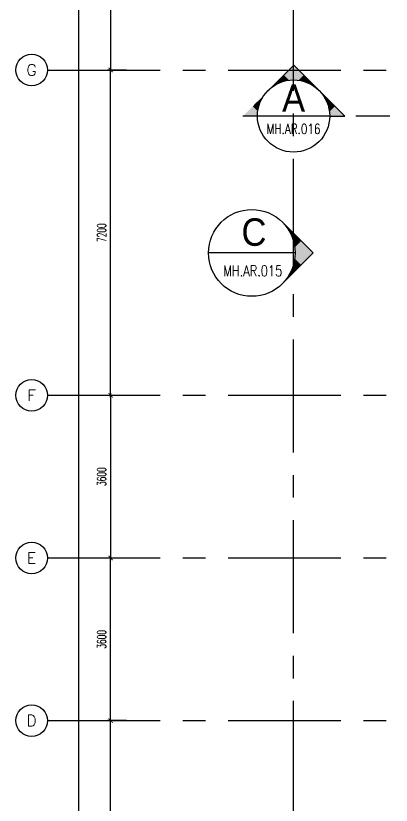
# Model space of a CAD drawing. Extents: x 417819.9 to 417911.9, y 43448 to 43539.2.
# Drawn here: x 417819.91 to 417828.22, y 43472.2 to 43489.67 of the extents above; entities that cross this region are included whole.
import ezdxf
from ezdxf.enums import TextEntityAlignment as Align

# ---------------------------------------------------------------- set-up
doc = ezdxf.new("R2010")
doc.units = 0
doc.header["$MEASUREMENT"] = 0
doc.header["$PDMODE"] = 3
doc.header["$PDSIZE"] = 0.1
doc.linetypes.add('2DASHES', pattern=[1.7, 0.75, -0.25, 0.1, -0.25, 0.1, -0.25])
doc.linetypes.add('CENTERX2', pattern=[4, 2.5, -0.5, 0.5, -0.5])
doc.layers.get('0').update_dxf_attribs({"linetype": 'CONTINUOUS'})
doc.layers.get('DEFPOINTS').update_dxf_attribs({"linetype": 'CONTINUOUS'})
for name, color, linetype in [('AX', 6, 'CONTINUOUS'), ('AX-CR', 2, 'CONTINUOUS'), ('AX-DIM', 4, 'CONTINUOUS'), ('AX-TXT', 4, 'CONTINUOUS'), ('AXES', 11, 'CENTERX2'), ('IND-ES', 6, 'CONTINUOUS'), ('IND-ES-L', 6, '2DASHES'), ('IND-ES-TXT', 4, 'CONTINUOUS'), ('SEC-MRK', 7, 'CONTINUOUS'), ('TXT1', 2, 'CONTINUOUS')]:
    doc.layers.add(name, color=color, linetype=linetype)
doc.styles.add('ROMANS', font='ROMANS.shx', dxfattribs={"width": 0.6})
doc.styles.add('S5', font='simplex.shx', dxfattribs={"width": 0.77})
doc.styles.add('TTXT', font='swisse.ttf', dxfattribs={"width": 0.6})
doc.dimstyles.new('STANDARD in', dxfattribs={"dimtxt": 0.2, "dimasz": 0.1, "dimexe": 0.07, "dimexo": 0.05, "dimgap": 0.1, "dimtad": 1, "dimdec": 0, "dimlfac": 1000, "dimzin": 0, "dimdsep": 46, "dimtxsty": 'ROMANS', "dimblk": 'ARCHTICK', "dimcen": 0.05, "dimdle": 0.05, "dimclrd": 4, "dimclre": 4, "dimclrt": 2, "dimadec": 0, "dimazin": 0, "dimtfac": 1, "dimtdec": 0, "dimtmove": 2, "dimatfit": 3, "dimfxl": 0, "dimtolj": 1, "dimtzin": 0, "dimarcsym": 0})

# ---------------------------------------------------------------- blocks, each defined once
blk = doc.blocks.new('_ARCHTICK')
at = {"color": 0, "linetype": 'ByBlock', "const_width": 0.15}
blk.add_lwpolyline([(-0.5, -0.5), (0.5, 0.5)], dxfattribs=at)
blk = doc.blocks.new('*D870')
at = {"layer": 'AX-DIM', "color": 4, "lineweight": -2}
for p, q in [((417831.157, 43525.944), (417821.235, 43525.944)), ((417821.305, 43466.574), (417821.305, 43525.994)), ((417831.157, 43466.624), (417821.235, 43466.624))]:
    blk.add_line(p, q, dxfattribs=at)
at = {"layer": 'DEFPOINTS', "color": 0}
for p in [(417821.305, 43525.944), (417831.207, 43525.944), (417831.207, 43466.624)]:
    blk.add_point(p, dxfattribs=at)
at = {"layer": 'AX-DIM', "color": 4, "lineweight": -2, "xscale": 0.1, "yscale": 0.1, "zscale": 0.1}
for p, rotation in [((417821.305, 43525.944), 90), ((417821.305, 43466.624), 270)]:
    blk.add_blockref('_ARCHTICK', p, dxfattribs=dict(at, rotation=rotation))
at = {"layer": 'AX-DIM', "color": 2, "insert": (417821.105, 43496.284), "char_height": 0.2, "attachment_point": 5, "rotation": 90, "style": 'ROMANS'}
blk.add_mtext('\\A1;59320', dxfattribs=at)
blk = doc.blocks.new('*D872')
at = {"layer": 'AX-DIM', "color": 4, "lineweight": -2}
for p, q in [((417822.355, 43474.074), (417821.935, 43474.074)), ((417822.005, 43466.824), (417822.005, 43474.124)), ((417822.355, 43466.874), (417821.935, 43466.874))]:
    blk.add_line(p, q, dxfattribs=at)
at = {"layer": 'DEFPOINTS', "color": 0}
for p in [(417822.005, 43474.074), (417822.405, 43474.074), (417822.405, 43466.874)]:
    blk.add_point(p, dxfattribs=at)
at = {"layer": 'AX-DIM', "color": 4, "lineweight": -2, "xscale": 0.1, "yscale": 0.1, "zscale": 0.1}
for p, rotation in [((417822.005, 43474.074), 90), ((417822.005, 43466.874), 270)]:
    blk.add_blockref('_ARCHTICK', p, dxfattribs=dict(at, rotation=rotation))
at = {"layer": 'AX-DIM', "color": 2, "insert": (417821.805, 43470.474), "char_height": 0.2, "attachment_point": 5, "rotation": 90, "style": 'ROMANS'}
blk.add_mtext('\\A1;7200', dxfattribs=at)
blk = doc.blocks.new('*D876')
at = {"layer": 'AX-DIM', "color": 4, "lineweight": -2}
for p, q in [((417822.005, 43481.224), (417822.005, 43488.524)), ((417822.355, 43488.474), (417821.935, 43488.474)), ((417822.355, 43481.274), (417821.935, 43481.274))]:
    blk.add_line(p, q, dxfattribs=at)
at = {"layer": 'DEFPOINTS', "color": 0}
for p in [(417822.005, 43488.474), (417822.405, 43488.474), (417822.405, 43481.274)]:
    blk.add_point(p, dxfattribs=at)
at = {"layer": 'AX-DIM', "color": 4, "lineweight": -2, "xscale": 0.1, "yscale": 0.1, "zscale": 0.1}
for p, rotation in [((417822.005, 43488.474), 90), ((417822.005, 43481.274), 270)]:
    blk.add_blockref('_ARCHTICK', p, dxfattribs=dict(at, rotation=rotation))
at = {"layer": 'AX-DIM', "color": 2, "insert": (417821.805, 43484.874), "char_height": 0.2, "attachment_point": 5, "rotation": 90, "style": 'ROMANS'}
blk.add_mtext('\\A1;7200', dxfattribs=at)
blk = doc.blocks.new('*D877')
at = {"layer": 'AX-DIM', "color": 4, "lineweight": -2}
for p, q in [((417822.355, 43477.674), (417821.935, 43477.674)), ((417822.005, 43474.024), (417822.005, 43477.724)), ((417822.355, 43474.074), (417821.935, 43474.074))]:
    blk.add_line(p, q, dxfattribs=at)
at = {"layer": 'DEFPOINTS', "color": 0}
for p in [(417822.005, 43477.674), (417822.405, 43477.674), (417822.405, 43474.074)]:
    blk.add_point(p, dxfattribs=at)
at = {"layer": 'AX-DIM', "color": 4, "lineweight": -2, "xscale": 0.1, "yscale": 0.1, "zscale": 0.1}
for p, rotation in [((417822.005, 43477.674), 90), ((417822.005, 43474.074), 270)]:
    blk.add_blockref('_ARCHTICK', p, dxfattribs=dict(at, rotation=rotation))
at = {"layer": 'AX-DIM', "color": 2, "insert": (417821.805, 43475.874), "char_height": 0.2, "attachment_point": 5, "rotation": 90, "style": 'ROMANS'}
blk.add_mtext('\\A1;3600', dxfattribs=at)
blk = doc.blocks.new('AXL')
at = {"layer": 'AX-CR'}
blk.add_circle((-350, 0), 350, dxfattribs=at)
at = {"layer": 'AX-TXT', "style": 'ROMANS'}
blk.add_attdef('AX', text='', height=250, dxfattribs=at).set_placement((-350, 0), align=Align.MIDDLE)
blk = doc.blocks.new('*D900')
at = {"layer": 'AX-DIM', "color": 4, "linetype": 'ByBlock', "lineweight": -2}
for p, q in [((417822.355, 43481.274), (417821.935, 43481.274)), ((417822.005, 43481.324), (417822.005, 43477.624)), ((417822.355, 43477.674), (417821.935, 43477.674))]:
    blk.add_line(p, q, dxfattribs=at)
at = {"layer": 'DEFPOINTS', "color": 0, "linetype": 'ByBlock'}
for p in [(417822.405, 43481.274), (417822.005, 43477.674), (417822.405, 43477.674)]:
    blk.add_point(p, dxfattribs=at)
at = {"layer": 'AX-DIM', "color": 4, "linetype": 'ByBlock', "lineweight": -2, "xscale": 0.1, "yscale": 0.1, "zscale": 0.1}
for p, rotation in [((417822.005, 43481.274), 90), ((417822.005, 43477.674), 270)]:
    blk.add_blockref('_ARCHTICK', p, dxfattribs=dict(at, rotation=rotation))
at = {"layer": 'AX-DIM', "color": 2, "linetype": 'ByBlock', "insert": (417821.805, 43479.474), "char_height": 0.2, "attachment_point": 5, "rotation": 90, "style": 'ROMANS'}
blk.add_mtext('\\A1;3600', dxfattribs=at)
blk = doc.blocks.new('*D901')
at = {"layer": 'AX-DIM', "color": 4, "linetype": 'ByBlock', "lineweight": -2}
for p, q in [((417822.355, 43494.474), (417821.935, 43494.474)), ((417822.005, 43494.524), (417822.005, 43488.424)), ((417822.355, 43488.474), (417821.935, 43488.474))]:
    blk.add_line(p, q, dxfattribs=at)
at = {"layer": 'DEFPOINTS', "color": 0, "linetype": 'ByBlock'}
for p in [(417822.405, 43494.474), (417822.005, 43488.474), (417822.405, 43488.474)]:
    blk.add_point(p, dxfattribs=at)
at = {"layer": 'AX-DIM', "color": 4, "linetype": 'ByBlock', "lineweight": -2, "xscale": 0.1, "yscale": 0.1, "zscale": 0.1}
for p, rotation in [((417822.005, 43494.474), 90), ((417822.005, 43488.474), 270)]:
    blk.add_blockref('_ARCHTICK', p, dxfattribs=dict(at, rotation=rotation))
at = {"layer": 'AX-DIM', "color": 2, "linetype": 'ByBlock', "insert": (417821.805, 43491.474), "char_height": 0.2, "attachment_point": 5, "rotation": 90, "style": 'ROMANS'}
blk.add_mtext('\\A1;6000', dxfattribs=at)
blk = doc.blocks.new('AR2-SC')
at = {"layer": 'IND-ES'}
for p, q in [((0, 1131), (-566, 566)), ((0, 1131), (1131, 0)), ((-800, 0), (-1131, 0)), ((800, 0), (1131, 0))]:
    blk.add_line(p, q, dxfattribs=at)
for points in [[(0, 800), (0, 1131), (-104, 793), (-221, 910)], [(0, 800), (0, 1131), (104, 793), (221, 910)], [(-104, 793), (-221, 910), (-207, 773), (-283, 849)], [(104, 793), (221, 910), (207, 773), (283, 849)], [(-400, 693), (-419, 712), (-487, 634), (-492, 640)], [(-306, 739), (-349, 782), (-400, 693), (-419, 712)], [(-207, 773), (-283, 849), (-306, 739), (-349, 782)], [(207, 773), (283, 849), (306, 739), (349, 782)], [(306, 739), (349, 782), (400, 693), (419, 712)], [(400, 693), (419, 712), (487, 634), (492, 640)], [(-640, 492), (-634, 487), (-566, 566)], [(-492, 640), (-487, 634), (-566, 566)], [(492, 640), (487, 634), (566, 566)], [(640, 492), (634, 487), (566, 566)], [(-739, 306), (-782, 349), (-693, 400), (-712, 419)], [(-693, 400), (-712, 419), (-634, 487), (-640, 492)], [(693, 400), (712, 419), (634, 487), (640, 492)], [(739, 306), (782, 349), (693, 400), (712, 419)], [(-800, 0), (-1131, 0), (-793, 104), (-910, 221)], [(-793, 104), (-910, 221), (-773, 207), (-849, 283)], [(-773, 207), (-849, 283), (-739, 306), (-782, 349)], [(773, 207), (849, 283), (739, 306), (782, 349)], [(793, 104), (910, 221), (773, 207), (849, 283)], [(800, 0), (1131, 0), (793, 104), (910, 221)]]:
    blk.add_solid(points, dxfattribs=at)
blk = doc.blocks.new('AR1-EL')
at = {"layer": 'IND-ES'}
for q in [(-566, 566), (566, 566)]:
    blk.add_line((0, 1131), q, dxfattribs=at)
for points in [[(0, 800), (0, 1131), (-104, 793), (-221, 910)], [(0, 800), (0, 1131), (104, 793), (221, 910)], [(-104, 793), (-221, 910), (-207, 773), (-283, 849)], [(104, 793), (221, 910), (207, 773), (283, 849)], [(-306, 739), (-349, 782), (-400, 693), (-419, 712)], [(-207, 773), (-283, 849), (-306, 739), (-349, 782)], [(207, 773), (283, 849), (306, 739), (349, 782)], [(306, 739), (349, 782), (400, 693), (419, 712)], [(-492, 640), (-487, 634), (-566, 566)], [(-400, 693), (-419, 712), (-487, 634), (-492, 640)], [(400, 693), (419, 712), (487, 634), (492, 640)], [(492, 640), (487, 634), (566, 566)]]:
    blk.add_solid(points, dxfattribs=at)

msp = doc.modelspace()

# ---------------------------------------------------------------- linework, layer by layer
at = {"layer": 'AXES'}
for p, q in [((417826.0566, 43460.01), (417826.0566, 43538.4875)), ((417820.6052, 43488.4743), (417889.6966, 43488.4743)), ((417820.6052, 43481.2743), (417889.6966, 43481.2743)), ((417820.6052, 43477.6743), (417889.6966, 43477.6743)), ((417820.6052, 43474.0743), (417889.6966, 43474.0743))]:
    msp.add_line(p, q, dxfattribs=at)
at = {"layer": 'IND-ES'}
for p, q in [((417826.8566, 43487.4562), (417825.2566, 43487.4562)), ((417826.0928, 43484.426), (417824.1728, 43484.426)), ((417826.0928, 43484.426), (417824.1728, 43484.426))]:
    msp.add_line(p, q, dxfattribs=at)
msp.add_ellipse((417826.0566, 43487.4562), major_axis=(0.8, 0.0001), ratio=0.9999999, start_param=-0.0000763, end_param=6.283109, dxfattribs=at)
at = {"layer": 'IND-ES-L'}
msp.add_line((417833.2865, 43487.4504), (417827.1822, 43487.4504), dxfattribs=at)
at = {"layer": 'IND-ES-L', "linetype": 'ByBlock'}
msp.add_ellipse((417825.1328, 43484.426), major_axis=(0.0001, -0.96), ratio=0.9999999, start_param=-0.0000763, end_param=6.283109, dxfattribs=at)

# ---------------------------------------------------------------- block references
at = {"layer": 'AX', "xscale": 0.001000000047497451, "yscale": 0.0009999999892897904, "zscale": 0.001}
for p, values in [((417820.6052, 43488.4743), {'AX': 'G'}), ((417820.6052, 43481.2743), {'AX': 'F'}), ((417820.6052, 43477.6743), {'AX': 'E'}), ((417820.6052, 43474.0743), {'AX': 'D'})]:
    msp.add_blockref('AXL', p, dxfattribs=at).add_auto_attribs(values)
at = {"layer": 'SEC-MRK', "color": 1, "xscale": 0.001000000047497451, "yscale": 0.0009999999892897904, "zscale": 0.001}
msp.add_blockref('AR2-SC', (417826.0624, 43487.4504), dxfattribs=at)
at = {"layer": 'SEC-MRK', "color": 1, "zscale": 0.0012, "rotation": 270}
for xscale, yscale in [(0.001200000056996942, 0.001199999984237365), (0.001199999984237365, 0.001199999998789281)]:
    msp.add_blockref('AR1-EL', (417825.1328, 43484.426), dxfattribs=dict(at, xscale=xscale, yscale=yscale))

# ---------------------------------------------------------------- texts
at = {"layer": 'IND-ES-TXT', "color": 2, "style": 'S5', "width": 0.77}
for tag, height, p in [('MH.AR.016', 0.22, (417826.056, 43487.1718)), ('MH.AR.015', 0.24, (417825.1527, 43484.029))]:
    msp.add_attdef(tag, text='AR02', height=height, dxfattribs=at).set_placement(p, align=Align.MIDDLE)
at = {"layer": 'TXT1', "color": 6, "style": 'TTXT', "width": 0.9}
for tag, p in [('A', (417826.0576, 43487.5522)), ('A', (417826.0576, 43487.5522)), ('C', (417825.1796, 43484.5836)), ('C', (417825.1796, 43484.5836))]:
    msp.add_attdef(tag, text='C', height=0.6079, dxfattribs=at).set_placement(p, align=Align.CENTER)

# ---------------------------------------------------------------- dimensions: what is measured, and where the dimension line sits
at = {"layer": 'AX-DIM'}
dim = msp.add_linear_dim(base=(417821.3052, 43525.9443), p1=(417831.2066, 43466.6243), p2=(417831.2066, 43525.9443), angle=90, dimstyle='STANDARD in', dxfattribs=at)
dim.commit()
dim.dimension.update_dxf_attribs({"geometry": '*D870', "text_midpoint": (417821.1052, 43496.2843)})
at = {"layer": 'AX-DIM', "color": 1, "linetype": 'ByBlock'}
for base, p1, p2, picture, middle in [((417822.0052, 43488.4743), (417822.4052, 43494.4743), (417822.4052, 43488.4743), '*D901', (417821.8052, 43491.4743)), ((417822.0052, 43477.6743), (417822.4052, 43481.2743), (417822.4052, 43477.6743), '*D900', (417821.8052, 43479.4743))]:
    dim = msp.add_linear_dim(base=base, p1=p1, p2=p2, angle=90, dimstyle='STANDARD in', dxfattribs=at)
    dim.commit()
    dim.dimension.update_dxf_attribs({"geometry": picture, "text_midpoint": middle})
at = {"layer": 'AX-DIM', "color": 6}
for base, p1, p2, picture, middle in [((417822.0052, 43488.4743), (417822.4052, 43481.2743), (417822.4052, 43488.4743), '*D876', (417821.8052, 43484.8743)), ((417822.0052, 43477.6743), (417822.4052, 43474.0743), (417822.4052, 43477.6743), '*D877', (417821.8052, 43475.8743)), ((417822.0052, 43474.0743), (417822.4052, 43466.8743), (417822.4052, 43474.0743), '*D872', (417821.8052, 43470.4743))]:
    dim = msp.add_linear_dim(base=base, p1=p1, p2=p2, angle=90, dimstyle='STANDARD in', dxfattribs=at)
    dim.commit()
    dim.dimension.update_dxf_attribs({"geometry": picture, "text_midpoint": middle})

doc.saveas('drawing.dxf')
